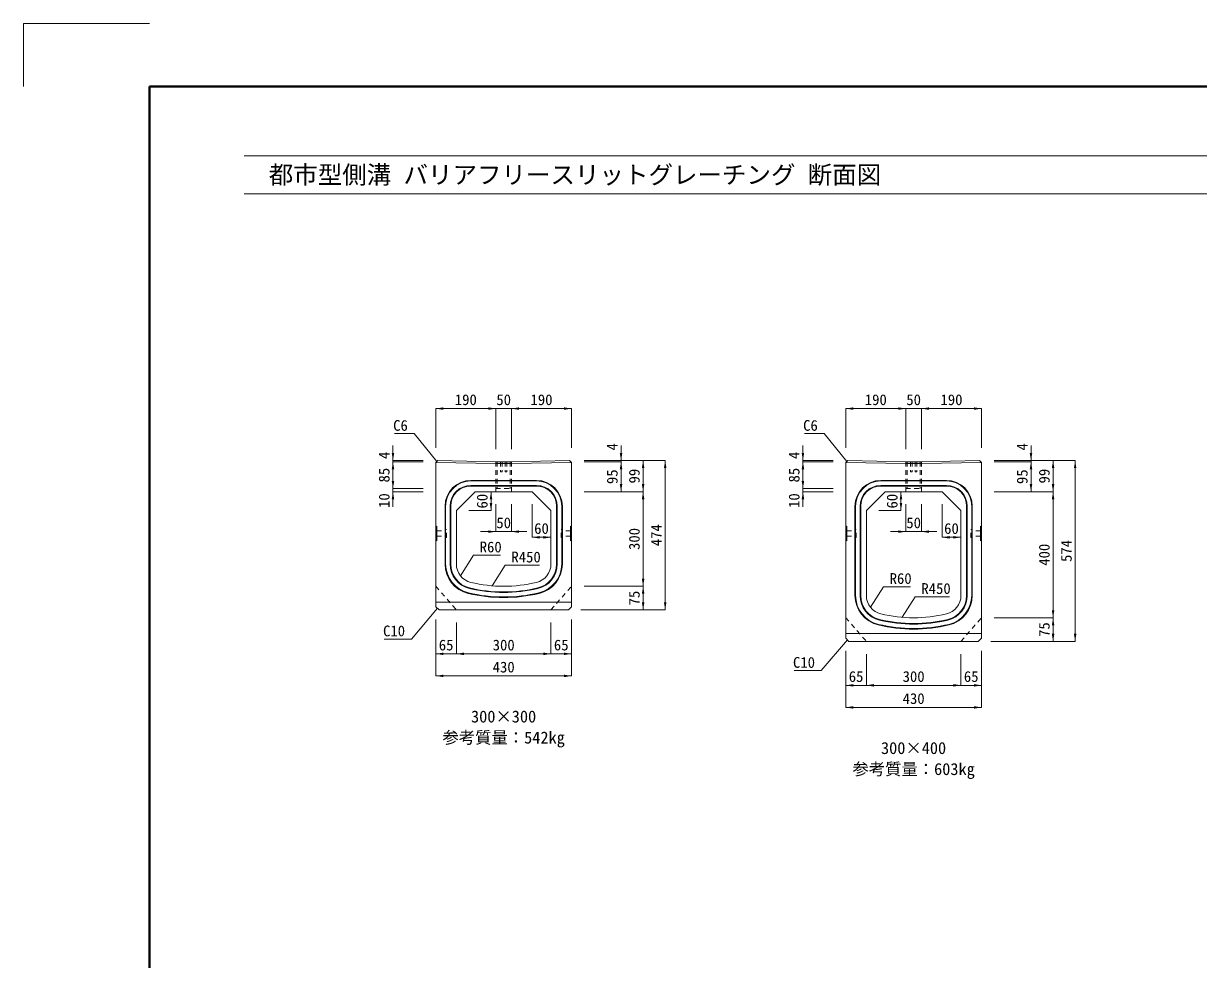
# Model space of a CAD drawing. Units: millimetres at full size, sheet at 1:20. Extents: x -285 to 21875, y 5903 to 11843.
# Drawn here: x 13475 to 17201, y 8873 to 11843 of the extents above; entities that cross this region are included whole.
import ezdxf
from ezdxf.enums import TextEntityAlignment as Align

# ---------------------------------------------------------------- set-up
doc = ezdxf.new("R2010")
doc.units = ezdxf.units.MM
doc.header["$LTSCALE"] = 20
doc.linetypes.add('USER2', pattern=[1.35, 0.75, -0.6])
for name, color, linetype, lineweight in [('Defpoints_2', 8, 'Continuous', 0), ('インサート', 3, 'USER2', 5), ('グレーチング', 7, 'Continuous', 13), ('図枠', 7, 'Continuous', 5), ('寸法線', 7, 'Continuous', 13), ('引出線', 4, 'Continuous', 13), ('本体', 2, 'Continuous', 13), ('目地', 132, 'Continuous', 5)]:
    doc.layers.add(name, color=color, linetype=linetype, lineweight=lineweight)
doc.layers.add('文字', color=7, linetype='Continuous')
doc.styles.add('ＭＳ ゴシック', font='')
doc.styles.get('ＭＳ ゴシック').set_extended_font_data('MS Gothic')

# ---------------------------------------------------------------- blocks, each defined once
blk = doc.blocks.new('filled_arrow')
at = {"color": 0, "linetype": 'Continuous', "lineweight": -2}
blk.add_solid([(7.5, 1.25), (0, 0), (7.5, -1.25)], dxfattribs=at)
blk = doc.blocks.new('open_arrow')
at = {"color": 0, "linetype": 'Continuous', "lineweight": -2}
blk.add_lwpolyline([(7.5, 1.25), (0, 0), (7.5, -1.25)], dxfattribs=at)

msp = doc.modelspace()

# ---------------------------------------------------------------- linework, layer by layer
at = {"layer": 'Defpoints_2', "color": 7, "lineweight": 13}
for p, q in [((13474.97, 11843.12), (13874.97, 11843.12)), ((13474.97, 11643.12), (13474.97, 11843.12))]:
    msp.add_line(p, q, dxfattribs=at)
at = {"layer": 'インサート'}
for p, q in [((14785.86, 10233.3), (14812.86, 10233.3)), ((14785.86, 10233.3), (14785.86, 10216.3)), ((14785.86, 10216.3), (14812.86, 10216.3)), ((14815.86, 10237.3), (14812.86, 10237.3)), ((14812.86, 10237.3), (14812.86, 10212.3)), ((14812.86, 10212.3), (14815.86, 10212.3)), ((14815.86, 10212.3), (14815.86, 10237.3)), ((15179.46, 10237.3), (15182.46, 10237.3)), ((15179.46, 10212.3), (15179.46, 10237.3)), ((15182.46, 10212.3), (15179.46, 10212.3)), ((15182.46, 10237.3), (15182.46, 10212.3)), ((15209.46, 10233.3), (15182.46, 10233.3)), ((15209.46, 10216.3), (15182.46, 10216.3)), ((15209.46, 10233.3), (15209.46, 10216.3)), ((16085.86, 10233.3), (16112.86, 10233.3)), ((16085.86, 10233.3), (16085.86, 10216.3)), ((16085.86, 10216.3), (16112.86, 10216.3)), ((16115.86, 10237.3), (16112.86, 10237.3)), ((16112.86, 10237.3), (16112.86, 10212.3)), ((16112.86, 10212.3), (16115.86, 10212.3)), ((16115.86, 10212.3), (16115.86, 10237.3)), ((16479.46, 10237.3), (16482.46, 10237.3)), ((16479.46, 10212.3), (16479.46, 10237.3)), ((16482.46, 10212.3), (16479.46, 10212.3)), ((16482.46, 10237.3), (16482.46, 10212.3)), ((16509.46, 10233.3), (16482.46, 10233.3)), ((16509.46, 10216.3), (16482.46, 10216.3)), ((16509.46, 10233.3), (16509.46, 10216.3))]:
    msp.add_line(p, q, dxfattribs=at)
at = {"layer": 'グレーチング', "linetype": 'USER2'}
for p, q in [((14972.66, 10452.5), (15022.66, 10452.5)), ((14977.16, 10452.5), (14977.16, 10367.5)), ((14987.16, 10452.5), (14987.16, 10420.5)), ((14993.16, 10452.5), (14993.16, 10420.5)), ((15002.16, 10452.5), (15002.16, 10420.5)), ((15008.16, 10452.5), (15008.16, 10420.5)), ((15018.16, 10452.5), (15018.16, 10367.5)), ((16272.66, 10452.5), (16322.66, 10452.5)), ((16277.16, 10452.5), (16277.16, 10367.5)), ((16287.16, 10452.5), (16287.16, 10420.5)), ((16293.16, 10452.5), (16293.16, 10420.5)), ((16302.16, 10452.5), (16302.16, 10420.5)), ((16308.16, 10452.5), (16308.16, 10420.5)), ((16318.16, 10452.5), (16318.16, 10367.5)), ((14987.16, 10420.5), (14993.16, 10420.5)), ((15002.16, 10420.5), (15008.16, 10420.5)), ((16287.16, 10420.5), (16293.16, 10420.5)), ((16302.16, 10420.5), (16308.16, 10420.5)), ((14972.66, 10367.5), (15022.66, 10367.5)), ((16272.66, 10367.5), (16322.66, 10367.5))]:
    msp.add_line(p, q, dxfattribs=at)
at = {"layer": '図枠', "lineweight": 40}
for p, q in [((13874.97, 6103.12), (13874.97, 11643.12)), ((13874.97, 11643.12), (21674.97, 11643.12))]:
    msp.add_line(p, q, dxfattribs=at)
at = {"layer": '図枠', "lineweight": 13}
for p, q in [((14174.97, 11423.12), (21374.97, 11423.12)), ((14174.97, 11303.12), (21374.97, 11303.12))]:
    msp.add_line(p, q, dxfattribs=at)
at = {"layer": '寸法線'}
for p, q in [((14782.66, 10621.24), (14972.66, 10621.24)), ((14782.66, 10496.3), (14782.66, 10621.24)), ((15070.66, 10621.24), (14924.66, 10621.24)), ((14972.66, 10492.5), (14972.66, 10621.24)), ((14972.66, 10492.5), (14972.66, 10621.24)), ((15022.66, 10492.5), (15022.66, 10621.24)), ((15022.66, 10621.24), (15212.66, 10621.24)), ((15022.66, 10492.5), (15022.66, 10621.24)), ((15212.66, 10496.3), (15212.66, 10621.24)), ((16082.66, 10621.24), (16272.66, 10621.24)), ((16082.66, 10496.3), (16082.66, 10621.24)), ((16370.66, 10621.24), (16224.66, 10621.24)), ((16272.66, 10492.5), (16272.66, 10621.24)), ((16272.66, 10492.5), (16272.66, 10621.24)), ((16322.66, 10492.5), (16322.66, 10621.24)), ((16322.66, 10621.24), (16512.66, 10621.24)), ((16322.66, 10492.5), (16322.66, 10621.24)), ((16512.66, 10496.3), (16512.66, 10621.24)), ((14646.58, 10404.5), (14646.58, 10504.3)), ((15369.82, 10404.5), (15369.82, 10504.3)), ((15946.58, 10404.5), (15946.58, 10504.3)), ((16669.82, 10404.5), (16669.82, 10504.3)), ((14742.66, 10456.3), (14646.58, 10456.3)), ((14646.58, 10452.5), (14646.58, 10367.5)), ((14742.66, 10452.5), (14646.58, 10452.5)), ((14742.66, 10452.5), (14646.58, 10452.5)), ((15252.66, 10456.3), (15369.82, 10456.3)), ((15252.66, 10456.3), (15439.82, 10456.3)), ((15252.66, 10456.3), (15509.82, 10456.3)), ((15252.66, 10452.5), (15369.82, 10452.5)), ((15252.66, 10452.5), (15369.82, 10452.5)), ((15369.82, 10357.5), (15369.82, 10452.5)), ((15439.82, 10357.5), (15439.82, 10456.3)), ((15509.82, 9982.5), (15509.82, 10456.3)), ((16042.66, 10456.3), (15946.58, 10456.3)), ((15946.58, 10452.5), (15946.58, 10367.5)), ((16042.66, 10452.5), (15946.58, 10452.5)), ((16042.66, 10452.5), (15946.58, 10452.5)), ((16552.66, 10456.3), (16669.82, 10456.3)), ((16552.66, 10456.3), (16739.82, 10456.3)), ((16552.66, 10456.3), (16809.82, 10456.3)), ((16552.66, 10452.5), (16669.82, 10452.5)), ((16552.66, 10452.5), (16669.82, 10452.5)), ((16669.82, 10357.5), (16669.82, 10452.5)), ((16739.82, 10357.5), (16739.82, 10456.3)), ((16809.82, 9882.5), (16809.82, 10456.3)), ((14646.58, 10415.5), (14646.58, 10309.5)), ((15946.58, 10415.5), (15946.58, 10309.5)), ((14742.66, 10367.5), (14646.58, 10367.5)), ((14742.66, 10367.5), (14646.58, 10367.5)), ((16042.66, 10367.5), (15946.58, 10367.5)), ((16042.66, 10367.5), (15946.58, 10367.5)), ((14742.66, 10357.5), (14646.58, 10357.5)), ((14957.46, 10357.5), (14957.46, 10297.5)), ((15252.66, 10357.5), (15439.82, 10357.5)), ((15252.66, 10357.5), (15439.82, 10357.5)), ((15252.66, 10357.5), (15369.82, 10357.5)), ((15439.82, 10057.5), (15439.82, 10357.5)), ((16042.66, 10357.5), (15946.58, 10357.5)), ((16257.46, 10357.5), (16257.46, 10297.5)), ((16552.66, 10357.5), (16739.82, 10357.5)), ((16552.66, 10357.5), (16739.82, 10357.5)), ((16552.66, 10357.5), (16669.82, 10357.5)), ((16739.82, 9957.5), (16739.82, 10357.5)), ((14887.66, 10297.5), (14957.46, 10297.5)), ((14972.66, 10317.5), (14972.66, 10230.79)), ((15022.66, 10317.5), (15022.66, 10230.79)), ((15087.66, 10317.5), (15087.66, 10212.76)), ((16187.66, 10297.5), (16257.46, 10297.5)), ((16272.66, 10317.5), (16272.66, 10230.79)), ((16322.66, 10317.5), (16322.66, 10230.79)), ((16387.66, 10317.5), (16387.66, 10212.76)), ((14924.66, 10230.79), (15070.66, 10230.79)), ((15087.66, 10212.76), (15147.66, 10212.76)), ((16224.66, 10230.79), (16370.66, 10230.79)), ((16387.66, 10212.76), (16447.66, 10212.76)), ((15252.66, 10057.5), (15439.82, 10057.5)), ((15252.66, 10057.5), (15439.82, 10057.5)), ((15439.82, 9982.5), (15439.82, 10057.5)), ((14782.66, 9952.5), (14782.66, 9843.04)), ((14782.66, 9952.5), (14782.66, 9773.04)), ((15212.66, 9952.5), (15212.66, 9843.04)), ((15212.66, 9952.5), (15212.66, 9773.04)), ((15242.66, 9982.5), (15439.82, 9982.5)), ((15242.66, 9982.5), (15509.82, 9982.5)), ((16552.66, 9957.5), (16739.82, 9957.5)), ((16552.66, 9957.5), (16739.82, 9957.5)), ((16739.82, 9882.5), (16739.82, 9957.5)), ((14847.66, 9942.5), (14847.66, 9843.04)), ((14847.66, 9942.5), (14847.66, 9843.04)), ((15147.66, 9942.5), (15147.66, 9843.04)), ((15147.66, 9942.5), (15147.66, 9843.04)), ((16542.66, 9882.5), (16739.82, 9882.5)), ((16542.66, 9882.5), (16809.82, 9882.5)), ((14782.66, 9843.04), (14895.66, 9843.04)), ((14847.66, 9843.04), (15147.66, 9843.04)), ((15099.66, 9843.04), (15212.66, 9843.04)), ((16082.66, 9852.5), (16082.66, 9743.04)), ((16082.66, 9852.5), (16082.66, 9673.04)), ((16147.66, 9842.5), (16147.66, 9743.04)), ((16147.66, 9842.5), (16147.66, 9743.04)), ((16447.66, 9842.5), (16447.66, 9743.04)), ((16447.66, 9842.5), (16447.66, 9743.04)), ((16512.66, 9852.5), (16512.66, 9743.04)), ((16512.66, 9852.5), (16512.66, 9673.04)), ((14782.66, 9773.04), (15212.66, 9773.04)), ((16082.66, 9743.04), (16195.66, 9743.04)), ((16147.66, 9743.04), (16447.66, 9743.04)), ((16399.66, 9743.04), (16512.66, 9743.04)), ((16082.66, 9673.04), (16512.66, 9673.04))]:
    msp.add_line(p, q, dxfattribs=at)
at = {"layer": '引出線'}
for points in [[(14785.66, 10453.24), (14713.78, 10541.69), (14651.39, 10541.69)], [(16085.66, 10453.24), (16013.78, 10541.69), (15951.39, 10541.69)], [(14860.6, 10090.82), (14901.59, 10155.97), (14987.74, 10155.97)], [(14961.15, 10058.98), (15002.15, 10124.13), (15111.69, 10124.13)], [(16160.6, 9990.82), (16201.59, 10055.97), (16287.74, 10055.97)], [(16261.15, 9958.98), (16302.15, 10024.13), (16411.69, 10024.13)], [(14787.66, 9987.5), (14704.85, 9889.66), (14618.33, 9889.66)], [(16087.66, 9887.5), (16004.85, 9789.66), (15918.33, 9789.66)]]:
    msp.add_lwpolyline(points, dxfattribs=at)
at = {"layer": '本体'}
for p, q in [((14782.66, 10450.3), (14788.66, 10456.18)), ((14782.66, 9992.5), (14782.66, 10450.3)), ((14788.66, 10456.18), (14972.66, 10452.5)), ((14972.66, 10452.5), (15022.66, 10452.5)), ((15206.67, 10456.18), (15022.66, 10452.5)), ((15206.67, 10456.18), (15212.66, 10450.3)), ((15212.66, 9992.5), (15212.66, 10450.3)), ((16082.66, 10450.3), (16088.66, 10456.18)), ((16082.66, 9892.5), (16082.66, 10450.3)), ((16088.66, 10456.18), (16272.66, 10452.5)), ((16272.66, 10452.5), (16322.66, 10452.5)), ((16506.67, 10456.18), (16322.66, 10452.5)), ((16506.67, 10456.18), (16512.66, 10450.3)), ((16512.66, 9892.5), (16512.66, 10450.3)), ((14847.66, 10297.5), (14907.66, 10357.5)), ((15087.66, 10357.5), (14907.66, 10357.5)), ((15087.66, 10357.5), (15147.66, 10297.5)), ((16147.66, 10297.5), (16207.66, 10357.5)), ((16387.66, 10357.5), (16207.66, 10357.5)), ((16387.66, 10357.5), (16447.66, 10297.5)), ((14847.66, 10128.03), (14847.66, 10297.5)), ((15147.66, 10128.03), (15147.66, 10297.5)), ((16147.66, 10028.03), (16147.66, 10297.5)), ((16447.66, 10028.03), (16447.66, 10297.5)), ((14782.66, 9992.5), (14792.66, 9982.5)), ((15202.66, 9982.5), (15212.66, 9992.5)), ((15202.66, 9982.5), (14792.66, 9982.5)), ((16082.66, 9892.5), (16092.66, 9882.5)), ((16502.66, 9882.5), (16092.66, 9882.5)), ((16502.66, 9882.5), (16512.66, 9892.5))]:
    msp.add_line(p, q, dxfattribs=at)
at = {"layer": '本体', "lineweight": 9}
for p, q in [((14782.66, 10450.3), (14972.6, 10446.5)), ((14972.6, 10446.5), (15022.72, 10446.5)), ((15212.66, 10450.3), (15022.72, 10446.5)), ((16082.66, 10450.3), (16272.6, 10446.5)), ((16272.6, 10446.5), (16322.72, 10446.5)), ((16512.66, 10450.3), (16322.72, 10446.5)), ((15212.66, 10007.5), (14782.66, 10007.5)), ((16512.66, 9907.5), (16082.66, 9907.5))]:
    msp.add_line(p, q, dxfattribs=at)
at = {"layer": '本体', "linetype": 'USER2'}
for p, q in [((14972.66, 10452.5), (14972.66, 10357.5)), ((15022.66, 10452.5), (15022.66, 10357.5)), ((16272.66, 10452.5), (16272.66, 10357.5)), ((16322.66, 10452.5), (16322.66, 10357.5))]:
    msp.add_line(p, q, dxfattribs=at)
at = {"layer": '本体', "lineweight": 5}
for p, q in [((14782.66, 10249.3), (14785.86, 10247.3)), ((14785.86, 10202.3), (14785.86, 10247.3)), ((15212.66, 10249.3), (15209.46, 10247.3)), ((15209.46, 10202.3), (15209.46, 10247.3)), ((16082.66, 10249.3), (16085.86, 10247.3)), ((16085.86, 10202.3), (16085.86, 10247.3)), ((16512.66, 10249.3), (16509.46, 10247.3)), ((16509.46, 10202.3), (16509.46, 10247.3)), ((14785.86, 10202.3), (14782.66, 10200.3)), ((15209.46, 10202.3), (15212.66, 10200.3)), ((16085.86, 10202.3), (16082.66, 10200.3)), ((16509.46, 10202.3), (16512.66, 10200.3))]:
    msp.add_line(p, q, dxfattribs=at)
at = {"layer": '本体', "linetype": 'USER2', "lineweight": 9}
for p, q in [((14782.66, 10057.5), (14847.66, 9982.5)), ((15147.66, 9982.5), (15212.66, 10057.5)), ((16082.66, 9957.5), (16147.66, 9882.5)), ((16447.66, 9882.5), (16512.66, 9957.5))]:
    msp.add_line(p, q, dxfattribs=at)
at = {"layer": '本体'}
for centre, radius, start, end in [((14907.66, 10128.03), 60, 180, 256.65764), ((15087.66, 10128.03), 60, 283.34236, 0), ((14997.66, 10507.5), 450, 256.65764, 283.34236), ((16207.66, 10028.03), 60, 180, 256.65764), ((16387.66, 10028.03), 60, 283.34236, 0), ((16297.66, 10407.5), 450, 256.65764, 283.34236)]:
    msp.add_arc(centre, radius, start, end, dxfattribs=at)
at = {"layer": '目地'}
for p, q in [((15101.66, 10393.5), (14893.66, 10393.5)), ((15101.66, 10391.5), (14893.66, 10391.5)), ((15101.66, 10377.5), (14893.66, 10377.5)), ((15101.66, 10375.5), (14893.66, 10375.5)), ((16193.66, 10393.5), (16401.66, 10393.5)), ((16193.66, 10391.5), (16401.66, 10391.5)), ((16193.66, 10377.5), (16401.66, 10377.5)), ((16193.66, 10375.5), (16401.66, 10375.5)), ((14811.66, 10311.5), (14811.66, 10128.03)), ((14813.66, 10311.5), (14813.66, 10128.03)), ((14827.66, 10311.5), (14827.66, 10128.03)), ((14829.66, 10311.5), (14829.66, 10128.03)), ((15165.66, 10128.03), (15165.66, 10311.5)), ((15167.66, 10128.03), (15167.66, 10311.5)), ((15181.66, 10128.03), (15181.66, 10311.5)), ((15183.66, 10128.03), (15183.66, 10311.5)), ((16111.66, 10028.03), (16111.66, 10311.5)), ((16113.66, 10028.03), (16113.66, 10311.5)), ((16127.66, 10028.03), (16127.66, 10311.5)), ((16129.66, 10028.03), (16129.66, 10311.5)), ((16465.66, 10311.5), (16465.66, 10028.03)), ((16467.66, 10311.5), (16467.66, 10028.03)), ((16481.66, 10311.5), (16481.66, 10028.03)), ((16483.66, 10311.5), (16483.66, 10028.03))]:
    msp.add_line(p, q, dxfattribs=at)
for centre, radius, start, end in [((14893.66, 10311.5), 82, 90, 180), ((14893.66, 10311.5), 80, 90, 180), ((14893.66, 10311.5), 66, 90, 180), ((14893.66, 10311.5), 64, 90, 180), ((15101.66, 10311.5), 82, 0, 90), ((15101.66, 10311.5), 80, 0, 90), ((15101.66, 10311.5), 66, 0, 90), ((15101.66, 10311.5), 64, 0, 90), ((16193.66, 10311.5), 82, 90, 180), ((16193.66, 10311.5), 80, 90, 180), ((16193.66, 10311.5), 66, 90, 180), ((16193.66, 10311.5), 64, 90, 180), ((16401.66, 10311.5), 82, 0, 90), ((16401.66, 10311.5), 80, 0, 90), ((16401.66, 10311.5), 66, 0, 90), ((16401.66, 10311.5), 64, 0, 90), ((14907.66, 10128.03), 96, 180, 256.65764), ((14907.66, 10128.03), 94, 180, 256.65764), ((14907.66, 10128.03), 80, 180, 256.65764), ((14907.66, 10128.03), 78, 180, 256.65764), ((15087.66, 10128.03), 78, 283.34236, 0), ((15087.66, 10128.03), 80, 283.34236, 0), ((15087.66, 10128.03), 94, 283.34236, 0), ((15087.66, 10128.03), 96, 283.34236, 0), ((14997.66, 10507.5), 486, 256.65764, 283.34236), ((14997.66, 10507.5), 484, 256.65764, 283.34236), ((14997.66, 10507.5), 470, 256.65764, 283.34236), ((14997.66, 10507.5), 468, 256.65764, 283.34236), ((16207.66, 10028.03), 96, 180, 256.65764), ((16207.66, 10028.03), 94, 180, 256.65764), ((16207.66, 10028.03), 80, 180, 256.65764), ((16207.66, 10028.03), 78, 180, 256.65764), ((16387.66, 10028.03), 78, 283.34236, 0), ((16387.66, 10028.03), 80, 283.34236, 0), ((16387.66, 10028.03), 94, 283.34236, 0), ((16387.66, 10028.03), 96, 283.34236, 360), ((16297.66, 10407.5), 470, 256.65764, 283.34236), ((16297.66, 10407.5), 468, 256.65764, 283.34236), ((16297.66, 10407.5), 486, 256.65764, 283.34236), ((16297.66, 10407.5), 484, 256.65764, 283.34236)]:
    msp.add_arc(centre, radius, start, end, dxfattribs=at)

# ---------------------------------------------------------------- block references
at = {"layer": '寸法線', "xscale": 3.2, "yscale": 3.2}
for p in [(14782.66, 10621.24), (15022.66, 10621.24), (15022.66, 10621.24), (16082.66, 10621.24), (16322.66, 10621.24), (16322.66, 10621.24), (15022.66, 10230.79), (15087.66, 10212.76), (16322.66, 10230.79), (16387.66, 10212.76), (14782.66, 9843.04), (14847.66, 9843.04), (14847.66, 9843.04), (14782.66, 9773.04), (16082.66, 9743.04), (16147.66, 9743.04), (16147.66, 9743.04), (16082.66, 9673.04)]:
    msp.add_blockref('filled_arrow', p, dxfattribs=at)
for p, rotation in [((14972.66, 10621.24), 180), ((14972.66, 10621.24), 180), ((15212.66, 10621.24), 180), ((16272.66, 10621.24), 180), ((16272.66, 10621.24), 180), ((16512.66, 10621.24), 180), ((14646.58, 10456.3), 90), ((15369.82, 10456.3), 90), ((15946.58, 10456.3), 90), ((16669.82, 10456.3), 90), ((14646.58, 10452.5), 270), ((14646.58, 10452.5), 270), ((15369.82, 10452.5), 270), ((15369.82, 10452.5), 270), ((15439.82, 10456.3), 270), ((15509.82, 10456.3), 270), ((15946.58, 10452.5), 270), ((15946.58, 10452.5), 270), ((16669.82, 10452.5), 270), ((16669.82, 10452.5), 270), ((16739.82, 10456.3), 270), ((16809.82, 10456.3), 270), ((14646.58, 10367.5), 90), ((14646.58, 10367.5), 90), ((15369.82, 10357.5), 90), ((15439.82, 10357.5), 90), ((15946.58, 10367.5), 90), ((15946.58, 10367.5), 90), ((16669.82, 10357.5), 90), ((16739.82, 10357.5), 90), ((14646.58, 10357.5), 270), ((14957.46, 10357.5), 270), ((14957.46, 10297.5), 90), ((15439.82, 10357.5), 270), ((15946.58, 10357.5), 270), ((16257.46, 10357.5), 270), ((16257.46, 10297.5), 90), ((16739.82, 10357.5), 270), ((14972.66, 10230.79), 180), ((15147.66, 10212.76), 180), ((16272.66, 10230.79), 180), ((16447.66, 10212.76), 180), ((15439.82, 10057.5), 90), ((15439.82, 10057.5), 270), ((15439.82, 9982.5), 90), ((15509.82, 9982.5), 90), ((16739.82, 9957.5), 90), ((16739.82, 9957.5), 270), ((16739.82, 9882.5), 90), ((16809.82, 9882.5), 90), ((15147.66, 9843.04), 180), ((15147.66, 9843.04), 180), ((15212.66, 9843.04), 180), ((15212.66, 9773.04), 180), ((16447.66, 9743.04), 180), ((16447.66, 9743.04), 180), ((16512.66, 9743.04), 180), ((16512.66, 9673.04), 180)]:
    msp.add_blockref('filled_arrow', p, dxfattribs=dict(at, rotation=rotation))
at = {"layer": '引出線', "xscale": 0.16, "yscale": 0.16}
for p, rotation in [((14785.66, 10453.24), 129.1), ((16085.66, 10453.24), 129.1), ((14860.6, 10090.82), 57.8), ((14961.15, 10058.98), 57.8), ((14787.66, 9987.5), 229.8), ((16160.6, 9990.82), 57.8), ((16261.15, 9958.98), 57.8), ((16087.66, 9887.5), 229.8)]:
    msp.add_blockref('open_arrow', p, dxfattribs=dict(at, rotation=rotation))

# ---------------------------------------------------------------- texts
at = {"layer": '図枠', "style": 'ＭＳ ゴシック'}
msp.add_text('\u3000都市型側溝 バリアフリースリットグレーチング 断面図', height=56.96, dxfattribs=at).set_placement((14174.97, 11363.12), align=Align.MIDDLE_LEFT)
at = {"layer": '寸法線', "style": 'ＭＳ ゴシック'}
for s, p in [('190', (14877.66, 10649.24)), ('50', (14997.66, 10649.24)), ('190', (15117.66, 10649.24)), ('190', (16177.66, 10649.24)), ('50', (16297.66, 10649.24)), ('190', (16417.66, 10649.24)), ('50', (14997.66, 10258.79)), ('60', (15117.66, 10240.76)), ('50', (16297.66, 10258.79)), ('60', (16417.66, 10240.76)), ('65', (14815.16, 9871.04)), ('300', (14997.66, 9871.04)), ('65', (15180.16, 9871.04)), ('430', (14997.66, 9801.04)), ('65', (16115.16, 9771.04)), ('300', (16297.66, 9771.04)), ('65', (16480.16, 9771.04)), ('430', (16297.66, 9701.04))]:
    msp.add_text(s, height=34.18, dxfattribs=at).set_placement(p, align=Align.MIDDLE_CENTER)
for s, p in [('4', (15341.82, 10499.95)), ('4', (16641.82, 10499.95)), ('4', (14618.58, 10472.89)), ('4', (15918.58, 10472.89)), ('85', (14618.58, 10410)), ('95', (15341.82, 10405)), ('99', (15411.82, 10406.9)), ('85', (15918.58, 10410)), ('95', (16641.82, 10405)), ('99', (16711.82, 10406.9)), ('10', (14618.58, 10329.19)), ('60', (14929.46, 10327.5)), ('10', (15918.58, 10329.19)), ('60', (16229.46, 10327.5)), ('474', (15481.82, 10219.4)), ('300', (15411.82, 10207.5)), ('400', (16711.82, 10157.5)), ('574', (16781.82, 10169.4)), ('75', (15411.82, 10020)), ('75', (16711.82, 9920))]:
    msp.add_text(s, height=34.18, rotation=90, dxfattribs=at).set_placement(p, align=Align.MIDDLE_CENTER)
at = {"layer": '引出線', "style": 'ＭＳ ゴシック'}
for s, p in [('C6', (14693.78, 10584.89)), ('C6', (15993.78, 10584.89)), ('C10', (14684.85, 9932.86)), ('C10', (15984.85, 9832.86))]:
    msp.add_text(s, height=34.18, dxfattribs=at).set_placement(p, align=Align.TOP_RIGHT)
for s, p in [('R60', (14921.59, 10199.17)), ('R450', (15022.15, 10167.33)), ('R60', (16221.59, 10099.17)), ('R450', (16322.15, 10067.33))]:
    msp.add_text(s, height=34.18, dxfattribs=at).set_placement(p, align=Align.TOP_LEFT)
at = {"layer": '文字', "style": 'ＭＳ ゴシック'}
for s, p in [('300×300', (14894.06, 9663.12)), ('参考質量：542kg', (14803.41, 9596.45)), ('300×400', (16194.06, 9563.12)), ('参考質量：603kg', (16103.41, 9496.45))]:
    msp.add_text(s, height=37.98, dxfattribs=at).set_placement(p, align=Align.TOP_LEFT)

doc.saveas('drawing.dxf')
